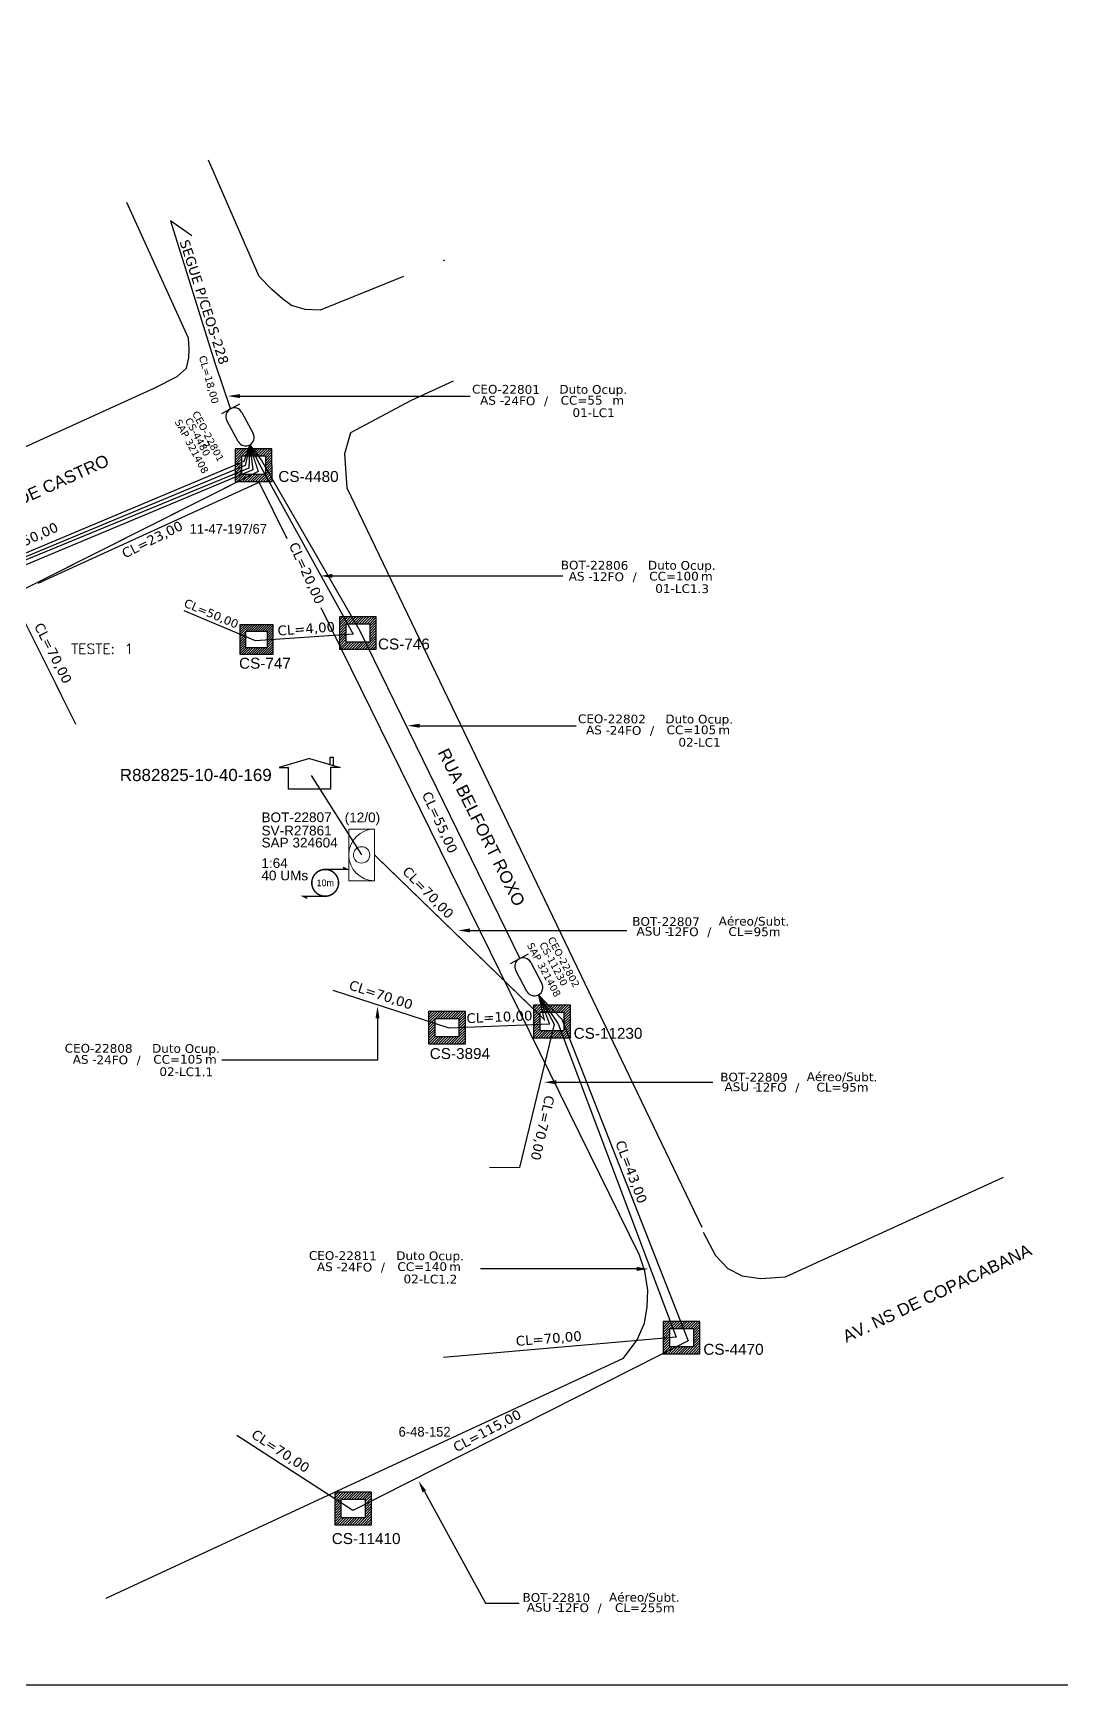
# Model space of a CAD drawing. Header units: metres. Extents: x -1286 to -445, y -500 to 94.
# Drawn here: x -805.2 to -620.5, y -499.8 to -202.8 of the extents above; entities that cross this region are included whole.
import ezdxf
from ezdxf import colors
from ezdxf.entities.mleader import LeaderData, LeaderLine
from ezdxf.enums import TextEntityAlignment as Align
from ezdxf.math import Vec2, Vec3

# ---------------------------------------------------------------- set-up
doc = ezdxf.new("R2010")
doc.units = ezdxf.units.M
for name, color, linetype in [('10.1-Caixas Subterrâneas', 5, 'Continuous'), ('20.4-CEOS', 1, 'Continuous'), ('20.5-CEO', 1, 'Continuous'), ('CAP_A_INSTALAR', 1, 'Continuous'), ('CELULAS_GPON', 7, 'Continuous'), ('Folga', 1, 'Continuous'), ('INDICAÇÃO', 7, 'Continuous'), ('label_cabos', 7, 'Continuous'), ('Legenda', 1, 'Continuous'), ('LOGRADOURO', 5, 'Continuous'), ('MUB', 252, 'Continuous'), ('surveys', 7, 'Continuous'), ('surveys legendas', 7, 'Continuous')]:
    doc.layers.add(name, color=color, linetype=linetype)
doc.layers.add("20.0-LEGENDA DOS CDO'S", color=1, linetype='Continuous', lineweight=0)
doc.layers.add('20.1-CDO_INTERIOR', color=1, linetype='Continuous', lineweight=0)
doc.layers.add('DROP DE CLIENTE', color=140, linetype='Continuous', plot=False)
doc.layers.add('EXTRA', color=50, linetype='Continuous', plot=False)
doc.styles.add('ARIAL', font='arial.ttf')
doc.styles.add('ROMANS', font='romans.shx')
doc.styles.add('siredit', font='verdana.ttf')
doc.linetypes.add('FENCELINE1', pattern='A,0.25,-0.1,[133,ltypeshp.shx,S=0.1,R=0,X=-0.1,Y=0],-0.1,1', length=1.45)

# ---------------------------------------------------------------- blocks, each defined once
blk = doc.blocks.new('*X70')
at = {"color": 0, "linetype": 'Continuous'}
for p, q in [((-1.25, 0.34099), (-0.49099, 1.1)), ((-1.25, 0.517767), (-0.667767, 1.1)), ((-1.25, 0.694544), (-0.844544, 1.1)), ((-1.25, 0.87132), (-1.02132, 1.1)), ((-1.25, 1.048097), (-1.198097, 1.1)), ((-1.25, 0.164214), (-0.8035, 0.610714)), ((-1.25, -0.012563), (-0.8035, 0.433937)), ((-1.25, -0.18934), (-0.8035, 0.25716)), ((-1.25, -0.366117), (-0.8035, 0.080383)), ((-0.789214, 0.625), (-0.314214, 1.1)), ((-0.612437, 0.625), (-0.137437, 1.1)), ((-0.43566, 0.625), (0.03934, 1.1)), ((-0.258883, 0.625), (0.216117, 1.1)), ((-0.082107, 0.625), (0.392893, 1.1)), ((0.09467, 0.625), (0.56967, 1.1)), ((0.271447, 0.625), (0.746447, 1.1)), ((0.448223, 0.625), (0.923223, 1.1)), ((0.625, 0.625), (1.1, 1.1)), ((0.801777, 0.625), (1.25, 1.073223)), ((0.8035, 0.449947), (1.25, 0.896447)), ((0.8035, 0.27317), (1.25, 0.71967)), ((0.8035, 0.096393), (1.25, 0.542893)), ((0.8035, -0.080383), (1.25, 0.366117)), ((0.8035, -0.25716), (1.25, 0.18934)), ((0.8035, -0.433937), (1.25, 0.012563)), ((-1.25, -0.542893), (-0.8035, -0.096393)), ((-1.25, -0.71967), (-0.8035, -0.27317)), ((-1.25, -0.896447), (-0.8035, -0.449947)), ((-1.25, -1.073223), (-0.801777, -0.625)), ((-1.1, -1.1), (-0.625, -0.625)), ((-0.923223, -1.1), (-0.448223, -0.625)), ((-0.746447, -1.1), (-0.271447, -0.625)), ((-0.56967, -1.1), (-0.09467, -0.625)), ((-0.392893, -1.1), (0.082107, -0.625)), ((-0.216117, -1.1), (0.258883, -0.625)), ((-0.03934, -1.1), (0.43566, -0.625)), ((0.137437, -1.1), (0.612437, -0.625)), ((0.314214, -1.1), (0.789214, -0.625)), ((0.49099, -1.1), (1.25, -0.34099)), ((0.667767, -1.1), (1.25, -0.517767)), ((0.8035, -0.610714), (1.25, -0.164214)), ((0.844544, -1.1), (1.25, -0.694544)), ((1.02132, -1.1), (1.25, -0.87132)), ((1.198097, -1.1), (1.25, -1.048097))]:
    blk.add_line(p, q, dxfattribs=at)
blk = doc.blocks.new('MANHOLE_MQ')
at = {"color": 0, "linetype": 'Continuous'}
for p, q in [((0.00000623, 0.00000569), (-0.00000627, 0.00000569)), ((-0.00000627, 0.00000569), (-0.00000627, -0.00000531)), ((0.00000623, -0.00000531), (0.00000623, 0.00000569)), ((-0.00000404, 0.00000331), (0.00000399, 0.00000331)), ((-0.00000404, -0.00000294), (-0.00000404, 0.00000331)), ((0.00000399, 0.00000331), (0.00000399, -0.00000294)), ((-0.00000627, -0.00000531), (0.00000623, -0.00000531)), ((0.00000399, -0.00000294), (-0.00000404, -0.00000294)), ((0.00000399, -0.00000294), (0.00000399, -0.00000294))]:
    blk.add_line(p, q, dxfattribs=at)
at = {"color": 0, "linetype": 'Continuous', "xscale": 5e-06, "yscale": 5e-06, "zscale": 1e-05}
blk.add_blockref('*X70', (-0.00000002, 0.00000019), dxfattribs=at)
blk = doc.blocks.new('Teste  FTTH')
at = {"color": 0, "lineweight": 0, "style": 'ROMANS'}
for tag, p in [('TESTE', (-2.302, -0.29)), ('QTDE', (0.212, -0.29))]:
    blk.add_attdef(tag, p, '', height=0.48, dxfattribs=at)
for tag, p, flags in [('FID', (-2.227, -1.253), 1), ('FATOR', (-2.227, -2.028), 3), ('ID_ATIVIDADE', (-2.227, -2.716), 3)]:
    blk.add_attdef(tag, p, '', height=0.48, dxfattribs=dict(at, flags=flags))
blk = doc.blocks.new('Inst CB DT OCUP CFOA-SM-AS-80-TS-24')
at = {"layer": 'label_cabos', "color": 0, "style": 'siredit'}
for tag, flags, p in [('ID_ATIVIDADE', 3, (1.31, 2.67)), ('FATOR', 1, (11.56, 2.55))]:
    blk.add_attdef(tag, text='', height=1, rotation=359.69, dxfattribs=dict(at, flags=flags)).set_placement(p, align=Align.MIDDLE_CENTER)
for tag, p in [('TIPO_CABO', (1.76, 0)), ('DESTINO_CABO', (3.13, 1.26)), ('CABO', (4.69, -0.05)), ('/', (7.71, -0.05)), ('LANCE', (10.91, 0)), ('TIPO_CABO', (13.11, 1.24)), ('UND', (15.96, 0)), ('FID', (13.15, -1.41))]:
    blk.add_attdef(tag, text='', height=1, rotation=359.69, dxfattribs=at).set_placement(p, align=Align.MIDDLE_CENTER)
blk.add_attdef('QTDE', (12.43, -0.47), '', height=1, rotation=359.69, dxfattribs=at)
blk = doc.blocks.new('LEGENDA DOS CABOS')
at = {"layer": 'EXTRA', "color": 0, "style": 'siredit'}
for tag, p in [('ID', (4.6, 0.97)), ('XX', (9.03, 0.97))]:
    blk.add_attdef(tag, text='', height=0.48, rotation=359.69, dxfattribs=at).set_placement(p, align=Align.MIDDLE_CENTER)
at = {"layer": 'Legenda', "color": 0, "style": 'siredit'}
for tag, p in [('TIPO_CABO', (1.31, 0)), ('CABO', (4.69, -0.05)), ('/', (6.81, -0.05)), ('METROS', (10.03, -0.05))]:
    blk.add_attdef(tag, text='', height=0.8, rotation=359.69, dxfattribs=at).set_placement(p, align=Align.MIDDLE_CENTER)
blk = doc.blocks.new('A$C07E14978')
at = {"layer": 'Folga', "color": 0, "const_width": 0.146}
blk.add_lwpolyline([(2.23, 2.92, 1.000012), (2.23, 0.28, 0.999978)], format="xyb", close=True, dxfattribs=at)
at = {"layer": 'Folga', "color": 0, "const_width": 0.137}
for points in [[(2.23, 2.92), (4.42, 2.92), (3.98, 3.13)], [(2.23, 0.28), (0.03, 0.28), (0.47, 0.06)]]:
    blk.add_lwpolyline(points, dxfattribs=at)
at = {"layer": 'Folga', "color": 0}
blk.add_text('10m', height=0.659, dxfattribs=at).set_placement((1.38, 1.27))

msp = doc.modelspace()

# ---------------------------------------------------------------- linework, layer by layer
msp.add_lwpolyline([(-1286.07, -499.81), (-445.07, -499.81), (-445.07, 94.19), (-1286.07, 94.19)], close=True)
at = {"layer": '20.1-CDO_INTERIOR', "color": 1, "lineweight": 18, "elevation": -0.12}
msp.add_lwpolyline([(-748.49, -355.21), (-748.49, -345.93), (-743.85, -345.93), (-743.85, -355.21)], close=True, dxfattribs=at)
at = {"layer": '20.1-CDO_INTERIOR', "color": 1, "lineweight": 18}
msp.add_circle((-746.17, -350.57, -0.12), 1.48, dxfattribs=at)
msp.add_arc((-743.85, -350.57, -0.12), 4.64, 90.0276, 270.0276, dxfattribs=at)
at = {"layer": '20.5-CEO', "color": 7}
for p, q in [((-768.35, -276.24, -0.12), (-770.37, -272.46, -0.12)), ((-767.68, -271.02, -0.12), (-765.66, -274.8, -0.12))]:
    msp.add_line(p, q, dxfattribs=at)
at = {"layer": '20.5-CEO', "color": 5}
for p, q in [((-715.78, -369.89, -0.12), (-713.76, -373.67, -0.12)), ((-716.45, -375.11, -0.12), (-718.47, -371.33, -0.12))]:
    msp.add_line(p, q, dxfattribs=at)
at = {"layer": '20.5-CEO', "color": 7, "elevation": -0.12}
msp.add_lwpolyline([(-768.12, -269.53), (-771.37, -271.26)], dxfattribs=at)
at = {"layer": '20.5-CEO', "color": 5, "elevation": -0.12}
msp.add_lwpolyline([(-716.22, -368.39), (-719.47, -370.13)], dxfattribs=at)
at = {"layer": '20.5-CEO', "color": 7}
for centre, start, end in [((-769.03, -271.74, -0.12), 28.1503, 208.1503), ((-767, -275.52, -0.12), 208.1503, 28.1503)]:
    msp.add_arc(centre, 1.53, start, end, dxfattribs=at)
at = {"layer": '20.5-CEO', "color": 5}
for centre, start, end in [((-717.13, -370.61, -0.12), 28.1503, 208.1503), ((-715.1, -374.39, -0.12), 208.1503, 28.1503)]:
    msp.add_arc(centre, 1.53, start, end, dxfattribs=at)
at = {"layer": 'CAP_A_INSTALAR', "color": 7, "linetype": 'FENCELINE1', "ltscale": 2, "elevation": 0.1}
for points in [[(-776.67, -239.26), (-780.49, -236.58), (-772.52, -262.08), (-769.73, -270.43)], [(-766.28, -276.87), (-767.36, -279.82), (-812.02, -298.6), (-853.02, -315.51), (-867.92, -285.18)], [(-766.26, -276.86), (-767.11, -280.54), (-811.51, -299.03), (-852.31, -316.65), (-867.56, -347.51)], [(-766.28, -276.87), (-766.44, -281.01), (-811.49, -299.53), (-851.76, -317.15), (-840.83, -342.28)], [(-766.28, -276.87), (-765.7, -281.35), (-813.59, -301.34), (-850.15, -317.71)], [(-766.26, -276.86), (-764.56, -280.24), (-747.71, -310.88), (-765.22, -312.07), (-778.05, -306.66)], [(-766.26, -276.86), (-764.13, -279.68), (-746.46, -310.27), (-717.75, -369.21)], [(-714.38, -375.74), (-710.21, -380.09), (-687.46, -437.95), (-747.75, -468.43), (-768.62, -454.93)], [(-714.38, -375.74), (-712.39, -380.98), (-730.43, -381.72), (-751.28, -374.93)], [(-714.38, -375.74), (-710.85, -380.92), (-689.61, -437.28), (-731.46, -440.94)], [(-714.38, -375.74), (-711.54, -381), (-717.79, -406.78)]]:
    msp.add_lwpolyline(points, dxfattribs=at)
at = {"layer": 'CAP_A_INSTALAR', "color": 8, "linetype": 'FENCELINE1', "ltscale": 2, "const_width": 0.218, "elevation": 0.1}
for points in [[(-766.28, -276.87), (-764.74, -281.61), (-809.06, -303.92), (-797.52, -327.1)], [(-717.79, -406.78), (-723.24, -406.78)]]:
    msp.add_lwpolyline(points, dxfattribs=at)
at = {"layer": 'CAP_A_INSTALAR', "linetype": 'FENCELINE1', "ltscale": 2, "const_width": 0.218, "elevation": 0.1}
msp.add_lwpolyline([(-714.38, -375.74), (-713.34, -380.16), (-743.85, -350.57)], dxfattribs=at)
at = {"layer": 'DROP DE CLIENTE', "elevation": -0.12}
msp.add_lwpolyline([(-755.21, -336.32), (-746.17, -350.57)], dxfattribs=at)
at = {"layer": 'MUB', "elevation": -0.12}
for points in [[(-738.61, -246.6), (-753.59, -252.63), (-756.33, -252.5), (-758.79, -251.81), (-760.41, -250.58), (-762.31, -248.89), (-764.6, -246.58), (-773.71, -225.64)], [(-920.08, -328.79), (-783.45, -266.65), (-779.3, -264.53), (-777.66, -263.04), (-777.21, -261.2), (-777.14, -259.6), (-777.25, -257.66), (-788.34, -233.29)], [(-731.26, -243.65), (-731.51, -243.75)], [(-729.7, -265.4), (-737.26, -268.87), (-748.16, -274.68), (-749.22, -278.48), (-748.83, -284.57), (-685.04, -417.48)], [(-804.29, -301.74), (-764.56, -283.53)], [(-759.54, -293.75), (-764.56, -283.53)], [(-792.06, -484.23), (-699.08, -441.04), (-696.66, -437.76), (-695.34, -434.76), (-694.87, -431.84), (-694.7, -428.84), (-695.28, -425.43), (-696.25, -422.56), (-753.46, -306.12)], [(-684.76, -418.37), (-682.54, -422.62), (-680.34, -424.94), (-677.77, -426.27), (-674.48, -426.71), (-669.97, -426.42), (-630.82, -408.49)]]:
    msp.add_lwpolyline(points, dxfattribs=at)
at = {"layer": 'surveys'}
for p, q in [((-755.52, -333.23, -0.12), (-761.01, -334.83, -0.12)), ((-761.01, -334.83, -0.12), (-759.29, -334.83, -0.12)), ((-759.28, -338.76, -0.12), (-759.28, -334.84, -0.12)), ((-755.52, -333.23, -0.12), (-750.03, -334.83, -0.12)), ((-751.84, -332.99, -0.12), (-751.26, -332.99, -0.12)), ((-751.84, -334.28, -0.12), (-751.84, -332.99, -0.12)), ((-750.03, -334.83, -0.12), (-751.76, -334.83, -0.12)), ((-751.76, -334.83, -0.12), (-751.76, -338.76, -0.12)), ((-751.26, -332.99, -0.12), (-751.26, -334.44, -0.12)), ((-751.76, -338.76, -0.12), (-759.28, -338.76, -0.12))]:
    msp.add_line(p, q, dxfattribs=at)

# ---------------------------------------------------------------- block references
at = {"lineweight": 0, "xscale": 3.821982437188157, "yscale": 3.821982437188157, "zscale": 3.821982437188157, "rotation": 0.00407856210539816}
msp.add_blockref('Teste  FTTH', (-789.56, -313.33, -0.12), dxfattribs=at).add_auto_attribs({'TESTE': 'TESTE:', 'QTDE': '1'})
at = {"layer": '10.1-Caixas Subterrâneas', "color": 30, "rotation": 180.0191175169924}
for p, xscale, yscale, zscale in [((-765.6, -280.39, -0.12), 530865.5512663403, 530865.5512663403, 530865.5512663403), ((-746.85, -310.56, -0.12), 530865.5512663403, 530865.5512663403, 530865.5512663403), ((-765.05, -311.75, -0.12), 477778.9961397064, 477778.9961397064, 477778.9961397064), ((-730.83, -381.52, -0.12), 530865.5512663403, 530865.5512663403, 530865.5512663403), ((-711.96, -380.42, -0.12), 530865.5512663403, 530865.5512663403, 530865.5512663403), ((-688.68, -437.25, -0.12), 530865.5512663403, 530865.5512663403, 530865.5512663403), ((-747.7, -467.98, -0.12), 530865.5512663403, 530865.5512663403, 530865.5512663403)]:
    msp.add_blockref('MANHOLE_MQ', p, dxfattribs=dict(at, xscale=xscale, yscale=yscale, zscale=zscale))
at = {"layer": 'Folga', "xscale": 1.823335427934488, "yscale": 1.823335427934488, "zscale": 1.823335427934488}
msp.add_blockref('A$C07E14978', (-756.78, -358.51, -0.12), dxfattribs=at)
at = {"layer": 'label_cabos', "color": 0, "lineweight": 0}
ref = msp.add_blockref('Inst CB DT OCUP CFOA-SM-AS-80-TS-24', (-725.14, -268.84, -0.12), dxfattribs=dict(at, xscale=1.572023624550408, yscale=1.572023624550408, zscale=1.572023624550408))
ref.add_attrib('DESTINO_CABO', 'CEO-22801', dxfattribs={"color": 0, "height": 1.572, "rotation": 359.69, "style": 'siredit'}).set_placement((-720.22, -266.86, -0.12), align=Align.MIDDLE_CENTER)
ref.add_attrib('CABO', '24FO', dxfattribs={"color": 0, "height": 1.572, "rotation": 359.69, "style": 'siredit'}).set_placement((-717.78, -268.92, -0.12), align=Align.MIDDLE_CENTER)
ref.add_attrib('TIPO_CABO', 'Duto Ocup.', dxfattribs={"color": 0, "height": 1.572, "rotation": 359.69, "style": 'siredit'}).set_placement((-704.54, -266.88, -0.12), align=Align.MIDDLE_CENTER)
ref.add_attrib('/', '/', dxfattribs={"color": 0, "height": 1.57, "rotation": 359.69, "style": 'siredit'}).set_placement((-713.02, -268.92, -0.12), align=Align.MIDDLE_CENTER)
ref.add_attrib('TIPO_CABO', 'AS - ', dxfattribs={"color": 0, "height": 1.572, "rotation": 359.69, "style": 'siredit'}).set_placement((-722.37, -268.85, -0.12), align=Align.MIDDLE_CENTER)
ref.add_attrib('FID', '01-LC1', dxfattribs={"color": 0, "height": 1.572, "rotation": 359.69, "style": 'siredit'}).set_placement((-704.47, -271.06, -0.12), align=Align.MIDDLE_CENTER)
ref.add_attrib('LANCE', 'CC=', dxfattribs={"color": 0, "height": 1.572, "rotation": 359.69, "style": 'siredit'}).set_placement((-707.99, -268.84, -0.12), align=Align.MIDDLE_CENTER)
ref.add_attrib('QTDE', '55', (-705.6, -269.59, -0.12), dxfattribs={"color": 0, "height": 1.572, "rotation": 359.69, "style": 'siredit'})
ref.add_attrib('UND', 'm', dxfattribs={"color": 0, "height": 1.57, "rotation": 359.69, "style": 'siredit'}).set_placement((-700.05, -268.84, -0.12), align=Align.MIDDLE_CENTER)
ref = msp.add_blockref('Inst CB DT OCUP CFOA-SM-AS-80-TS-24', (-709.22, -300.47, -0.12), dxfattribs=dict(at, xscale=1.572023624550408, yscale=1.572023624550408, zscale=1.572023624550408))
ref.add_attrib('DESTINO_CABO', 'BOT-22806', dxfattribs={"color": 0, "height": 1.572, "rotation": 359.69, "style": 'siredit'}).set_placement((-704.3, -298.49, -0.12), align=Align.MIDDLE_CENTER)
ref.add_attrib('CABO', '12FO', dxfattribs={"color": 0, "height": 1.572, "rotation": 359.69, "style": 'siredit'}).set_placement((-701.86, -300.55, -0.12), align=Align.MIDDLE_CENTER)
ref.add_attrib('TIPO_CABO', 'Duto Ocup.', dxfattribs={"color": 0, "height": 1.572, "rotation": 359.69, "style": 'siredit'}).set_placement((-688.62, -298.51, -0.12), align=Align.MIDDLE_CENTER)
ref.add_attrib('/', '/', dxfattribs={"color": 0, "height": 1.57, "rotation": 359.69, "style": 'siredit'}).set_placement((-697.1, -300.55, -0.12), align=Align.MIDDLE_CENTER)
ref.add_attrib('TIPO_CABO', 'AS - ', dxfattribs={"color": 0, "height": 1.572, "rotation": 359.69, "style": 'siredit'}).set_placement((-706.45, -300.48, -0.12), align=Align.MIDDLE_CENTER)
ref.add_attrib('FID', '01-LC1.3', dxfattribs={"color": 0, "height": 1.572, "rotation": 359.69, "style": 'siredit'}).set_placement((-688.56, -302.69, -0.12), align=Align.MIDDLE_CENTER)
ref.add_attrib('LANCE', 'CC=', dxfattribs={"color": 0, "height": 1.572, "rotation": 359.69, "style": 'siredit'}).set_placement((-692.07, -300.47, -0.12), align=Align.MIDDLE_CENTER)
ref.add_attrib('QTDE', '100', (-689.69, -301.22, -0.12), dxfattribs={"color": 0, "height": 1.572, "rotation": 359.69, "style": 'siredit'})
ref.add_attrib('UND', 'm', dxfattribs={"color": 0, "height": 1.57, "rotation": 359.69, "style": 'siredit'}).set_placement((-684.13, -300.47, -0.12), align=Align.MIDDLE_CENTER)
ref = msp.add_blockref('Inst CB DT OCUP CFOA-SM-AS-80-TS-24', (-706.1, -328.1, -0.12), dxfattribs=dict(at, xscale=1.572023624550408, yscale=1.572023624550408, zscale=1.572023624550408))
ref.add_attrib('DESTINO_CABO', 'CEO-22802', dxfattribs={"color": 0, "height": 1.572, "rotation": 359.69, "style": 'siredit'}).set_placement((-701.18, -326.12, -0.12), align=Align.MIDDLE_CENTER)
ref.add_attrib('CABO', '24FO', dxfattribs={"color": 0, "height": 1.572, "rotation": 359.69, "style": 'siredit'}).set_placement((-698.73, -328.19, -0.12), align=Align.MIDDLE_CENTER)
ref.add_attrib('TIPO_CABO', 'Duto Ocup.', dxfattribs={"color": 0, "height": 1.572, "rotation": 359.69, "style": 'siredit'}).set_placement((-685.49, -326.15, -0.12), align=Align.MIDDLE_CENTER)
ref.add_attrib('/', '/', dxfattribs={"color": 0, "height": 1.57, "rotation": 359.69, "style": 'siredit'}).set_placement((-693.97, -328.19, -0.12), align=Align.MIDDLE_CENTER)
ref.add_attrib('TIPO_CABO', 'AS - ', dxfattribs={"color": 0, "height": 1.572, "rotation": 359.69, "style": 'siredit'}).set_placement((-703.33, -328.11, -0.12), align=Align.MIDDLE_CENTER)
ref.add_attrib('FID', '02-LC1', dxfattribs={"color": 0, "height": 1.572, "rotation": 359.69, "style": 'siredit'}).set_placement((-685.43, -330.33, -0.12), align=Align.MIDDLE_CENTER)
ref.add_attrib('LANCE', 'CC=', dxfattribs={"color": 0, "height": 1.572, "rotation": 359.69, "style": 'siredit'}).set_placement((-688.95, -328.1, -0.12), align=Align.MIDDLE_CENTER)
ref.add_attrib('QTDE', '105', (-686.56, -328.85, -0.12), dxfattribs={"color": 0, "height": 1.572, "rotation": 359.69, "style": 'siredit'})
ref.add_attrib('UND', 'm', dxfattribs={"color": 0, "height": 1.57, "rotation": 359.69, "style": 'siredit'}).set_placement((-681, -328.1, -0.12), align=Align.MIDDLE_CENTER)
ref = msp.add_blockref('LEGENDA DOS CABOS', (-698.13, -365.12, -0.12), dxfattribs=dict(at, xscale=1.572023624550408, yscale=1.572023624550408, zscale=1.572023624550408))
ref.add_attrib('ID', 'BOT-22807', dxfattribs={"color": 0, "height": 1.572, "rotation": 359.69, "style": 'siredit'}).set_placement((-691.46, -362.56, -0.12), align=Align.MIDDLE_CENTER)
ref.add_attrib('CABO', '12FO', dxfattribs={"color": 0, "height": 1.572, "rotation": 359.69, "style": 'siredit'}).set_placement((-688.44, -364.38, -0.12), align=Align.MIDDLE_CENTER)
ref.add_attrib('METROS', 'CL=95m', dxfattribs={"color": 0, "height": 1.572, "rotation": 359.69, "style": 'siredit'}).set_placement((-675.56, -364.38, -0.12), align=Align.MIDDLE_CENTER)
ref.add_attrib('XX', 'Aéreo/Subt.', dxfattribs={"color": 0, "height": 1.572, "rotation": 359.69, "style": 'siredit'}).set_placement((-675.64, -362.49, -0.12), align=Align.MIDDLE_CENTER)
ref.add_attrib('/', '/', dxfattribs={"color": 0, "height": 1.57, "rotation": 359.69, "style": 'siredit'}).set_placement((-683.68, -364.38, -0.12), align=Align.MIDDLE_CENTER)
ref.add_attrib('TIPO_CABO', 'ASU -', dxfattribs={"color": 0, "height": 1.572, "rotation": 359.69, "style": 'siredit'}).set_placement((-693.82, -364.3, -0.12), align=Align.MIDDLE_CENTER)
ref = msp.add_blockref('Inst CB DT OCUP CFOA-SM-AS-80-TS-24', (-798.35, -387.33, -0.12), dxfattribs=dict(at, xscale=1.572023624550408, yscale=1.572023624550408, zscale=1.572023624550408))
ref.add_attrib('DESTINO_CABO', 'CEO-22808', dxfattribs={"color": 0, "height": 1.572, "rotation": 359.69, "style": 'siredit'}).set_placement((-793.43, -385.35, -0.12), align=Align.MIDDLE_CENTER)
ref.add_attrib('CABO', '24FO', dxfattribs={"color": 0, "height": 1.572, "rotation": 359.69, "style": 'siredit'}).set_placement((-790.98, -387.42, -0.12), align=Align.MIDDLE_CENTER)
ref.add_attrib('TIPO_CABO', 'Duto Ocup.', dxfattribs={"color": 0, "height": 1.572, "rotation": 359.69, "style": 'siredit'}).set_placement((-777.74, -385.38, -0.12), align=Align.MIDDLE_CENTER)
ref.add_attrib('/', '/', dxfattribs={"color": 0, "height": 1.57, "rotation": 359.69, "style": 'siredit'}).set_placement((-786.22, -387.42, -0.12), align=Align.MIDDLE_CENTER)
ref.add_attrib('TIPO_CABO', 'AS - ', dxfattribs={"color": 0, "height": 1.572, "rotation": 359.69, "style": 'siredit'}).set_placement((-795.58, -387.34, -0.12), align=Align.MIDDLE_CENTER)
ref.add_attrib('FID', '02-LC1.1', dxfattribs={"color": 0, "height": 1.572, "rotation": 359.69, "style": 'siredit'}).set_placement((-777.68, -389.56, -0.12), align=Align.MIDDLE_CENTER)
ref.add_attrib('LANCE', 'CC=', dxfattribs={"color": 0, "height": 1.572, "rotation": 359.69, "style": 'siredit'}).set_placement((-781.2, -387.33, -0.12), align=Align.MIDDLE_CENTER)
ref.add_attrib('QTDE', '105', (-778.81, -388.08, -0.12), dxfattribs={"color": 0, "height": 1.572, "rotation": 359.69, "style": 'siredit'})
ref.add_attrib('UND', 'm', dxfattribs={"color": 0, "height": 1.57, "rotation": 359.69, "style": 'siredit'}).set_placement((-773.26, -387.33, -0.12), align=Align.MIDDLE_CENTER)
ref = msp.add_blockref('LEGENDA DOS CABOS', (-682.31, -393.09, -0.12), dxfattribs=dict(at, xscale=1.572023624550408, yscale=1.572023624550408, zscale=1.572023624550408))
ref.add_attrib('ID', 'BOT-22809', dxfattribs={"color": 0, "height": 1.572, "rotation": 359.69, "style": 'siredit'}).set_placement((-675.65, -390.53, -0.12), align=Align.MIDDLE_CENTER)
ref.add_attrib('CABO', '12FO', dxfattribs={"color": 0, "height": 1.572, "rotation": 359.69, "style": 'siredit'}).set_placement((-672.62, -392.34, -0.12), align=Align.MIDDLE_CENTER)
ref.add_attrib('METROS', 'CL=95m', dxfattribs={"color": 0, "height": 1.572, "rotation": 359.69, "style": 'siredit'}).set_placement((-659.74, -392.34, -0.12), align=Align.MIDDLE_CENTER)
ref.add_attrib('XX', 'Aéreo/Subt.', dxfattribs={"color": 0, "height": 1.572, "rotation": 359.69, "style": 'siredit'}).set_placement((-659.82, -390.46, -0.12), align=Align.MIDDLE_CENTER)
ref.add_attrib('/', '/', dxfattribs={"color": 0, "height": 1.57, "rotation": 359.69, "style": 'siredit'}).set_placement((-667.86, -392.34, -0.12), align=Align.MIDDLE_CENTER)
ref.add_attrib('TIPO_CABO', 'ASU -', dxfattribs={"color": 0, "height": 1.572, "rotation": 359.69, "style": 'siredit'}).set_placement((-678.01, -392.27, -0.12), align=Align.MIDDLE_CENTER)
ref = msp.add_blockref('Inst CB DT OCUP CFOA-SM-AS-80-TS-24', (-754.47, -424.6, -0.12), dxfattribs=dict(at, xscale=1.572023624550408, yscale=1.572023624550408, zscale=1.572023624550408))
ref.add_attrib('DESTINO_CABO', 'CEO-22811', dxfattribs={"color": 0, "height": 1.572, "rotation": 359.69, "style": 'siredit'}).set_placement((-749.54, -422.62, -0.12), align=Align.MIDDLE_CENTER)
ref.add_attrib('CABO', '24FO', dxfattribs={"color": 0, "height": 1.572, "rotation": 359.69, "style": 'siredit'}).set_placement((-747.1, -424.68, -0.12), align=Align.MIDDLE_CENTER)
ref.add_attrib('TIPO_CABO', 'Duto Ocup.', dxfattribs={"color": 0, "height": 1.572, "rotation": 359.69, "style": 'siredit'}).set_placement((-733.86, -422.65, -0.12), align=Align.MIDDLE_CENTER)
ref.add_attrib('/', '/', dxfattribs={"color": 0, "height": 1.57, "rotation": 359.69, "style": 'siredit'}).set_placement((-742.34, -424.68, -0.12), align=Align.MIDDLE_CENTER)
ref.add_attrib('TIPO_CABO', 'AS - ', dxfattribs={"color": 0, "height": 1.572, "rotation": 359.69, "style": 'siredit'}).set_placement((-751.7, -424.61, -0.12), align=Align.MIDDLE_CENTER)
ref.add_attrib('FID', '02-LC1.2', dxfattribs={"color": 0, "height": 1.572, "rotation": 359.69, "style": 'siredit'}).set_placement((-733.8, -426.83, -0.12), align=Align.MIDDLE_CENTER)
ref.add_attrib('LANCE', 'CC=', dxfattribs={"color": 0, "height": 1.572, "rotation": 359.69, "style": 'siredit'}).set_placement((-737.32, -424.6, -0.12), align=Align.MIDDLE_CENTER)
ref.add_attrib('QTDE', '140', (-734.93, -425.35, -0.12), dxfattribs={"color": 0, "height": 1.572, "rotation": 359.69, "style": 'siredit'})
ref.add_attrib('UND', 'm', dxfattribs={"color": 0, "height": 1.57, "rotation": 359.69, "style": 'siredit'}).set_placement((-729.37, -424.6, -0.12), align=Align.MIDDLE_CENTER)
ref = msp.add_blockref('LEGENDA DOS CABOS', (-717.84, -486.67, -0.12), dxfattribs=dict(at, xscale=1.572023624550408, yscale=1.572023624550408, zscale=1.572023624550408))
ref.add_attrib('ID', 'BOT-22810', dxfattribs={"color": 0, "height": 1.572, "rotation": 359.69, "style": 'siredit'}).set_placement((-711.18, -484.1, -0.12), align=Align.MIDDLE_CENTER)
ref.add_attrib('CABO', '12FO', dxfattribs={"color": 0, "height": 1.572, "rotation": 359.69, "style": 'siredit'}).set_placement((-708.15, -485.92, -0.12), align=Align.MIDDLE_CENTER)
ref.add_attrib('METROS', 'CL=255m', dxfattribs={"color": 0, "height": 1.572, "rotation": 359.69, "style": 'siredit'}).set_placement((-695.27, -485.92, -0.12), align=Align.MIDDLE_CENTER)
ref.add_attrib('XX', 'Aéreo/Subt.', dxfattribs={"color": 0, "height": 1.572, "rotation": 359.69, "style": 'siredit'}).set_placement((-695.35, -484.04, -0.12), align=Align.MIDDLE_CENTER)
ref.add_attrib('/', '/', dxfattribs={"color": 0, "height": 1.57, "rotation": 359.69, "style": 'siredit'}).set_placement((-703.39, -485.92, -0.12), align=Align.MIDDLE_CENTER)
ref.add_attrib('TIPO_CABO', 'ASU -', dxfattribs={"color": 0, "height": 1.572, "rotation": 359.69, "style": 'siredit'}).set_placement((-713.54, -485.85, -0.12), align=Align.MIDDLE_CENTER)

# ---------------------------------------------------------------- texts
at = {"layer": '10.1-Caixas Subterrâneas', "color": 30, "style": 'ARIAL'}
for s, p in [('CS-4480', (-761.13, -283.51, -0.12)), ('CS-746', (-743.22, -313.64, -0.12)), ('CS-747', (-768.19, -317.09, -0.12)), ('CS-11230', (-708.06, -383.63, -0.12)), ('CS-3894', (-733.92, -387.27, -0.12)), ('CS-4470', (-684.75, -440.44, -0.12)), ('CS-11410', (-751.53, -474.47, -0.12))]:
    msp.add_text(s, height=1.965, dxfattribs=at).set_placement(p)
at = {"layer": "20.0-LEGENDA DOS CDO'S", "color": 1, "style": 'ARIAL'}
for s, rotation, p in [('BOT-22807', 0.118, (-764.16, -344.69, -0.12)), ('SV-R27861', 359.9724, (-764.16, -347.07, -0.12)), ('SAP 324604', 359.9724, (-764.16, -349.23, -0.12)), ('40 UMs', 359.9724, (-764.18, -355.14, -0.12)), ('1:64', 359.9724, (-764.18, -352.92, -0.12))]:
    msp.add_text(s, height=1.747, rotation=rotation, dxfattribs=at).set_placement(p)
msp.add_text('(12/0)', height=1.747, rotation=359.9724, dxfattribs=at).set_placement((-746.02, -344.7, -0.12), align=Align.CENTER)
at = {"layer": '20.4-CEOS', "color": 7, "style": 'siredit'}
msp.add_text('SEGUE P/CEOS-228', height=1.7636, rotation=288.0179, dxfattribs=at).set_placement((-774.44, -251.17, 0.1), align=Align.MIDDLE_CENTER)
for s, p in [('CEO-22801', (-773.17, -274.99, -0.12)), ('7', (-773.53, -276.57, -0.12)), ('CEO-22802', (-709.27, -369.52, -0.12))]:
    msp.add_text(s, height=1.29, rotation=298.1503, dxfattribs=at).set_placement(p, align=Align.TOP_CENTER)
at = {"layer": '20.5-CEO', "color": 7, "style": 'siredit'}
for s, p in [('SAP 321408', (-776.12, -276.82, -0.12)), ('CS-4480', (-775.04, -275.11, -0.12)), ('SAP 321408', (-712.81, -370.92, -0.12)), ('CS-11230', (-711.09, -369.87, -0.12))]:
    msp.add_text(s, height=1.295, rotation=298.1503, dxfattribs=at).set_placement(p, align=Align.TOP_CENTER)
at = {"layer": 'CELULAS_GPON', "style": 'siredit'}
for s, height, rotation, p in [('CL=18,00', 1.31, 285.5941, (-775.42, -261, -0.12)), ('CL=50,00', 1.747, 24.28, (-811.32, -297.16, -0.12)), ('CL=23,00', 1.747, 26.6606, (-788.71, -297.3, -0.12)), ('CL=20,00', 1.747, 294.5368, (-759.27, -294.86, -0.12)), ('CL=50,00', 1.528, 337.0875, (-778.26, -305.86, -0.12)), ('CL=4,00', 1.747, 4.1969, (-761.21, -311.14, -0.12)), ('CL=70,00', 1.747, 296.9286, (-805.07, -309.39, -0.12)), ('CL=55,00', 1.747, 294.6382, (-735.37, -339.68, -0.12)), ('CL=70,00', 1.747, 314.315, (-738.97, -353.69, -0.12)), ('CL=70,00', 1.747, 341.7175, (-748.59, -374.69, -0.12)), ('CL=10,00', 1.747, 2.5938, (-727.29, -380.83, -0.12)), ('CL=70,00', 1.747, 257.1655, (-713.17, -393.67, -0.12)), ('CL=43,00', 1.747, 290.6218, (-700.6, -402.3, -0.12)), ('CL=70,00', 1.747, 4.6182, (-718.38, -438.86, -0.12)), ('CL=115,00', 1.747, 27.9206, (-729.12, -458, -0.12)), ('CL=70,00', 1.747, 326.4945, (-766.15, -455.19, -0.12))]:
    msp.add_text(s, height=height, rotation=rotation, dxfattribs=at).set_placement(p)
at = {"layer": 'LOGRADOURO', "style": 'ARIAL'}
for s, rotation, p in [('RUA MIN. VIVEIROS DE CASTRO', 24.444, (-834.68, -300.15, -0.12)), ('RUA BELFORT ROXO', 296.4738, (-732.54, -332.12, -0.12)), ('AV. NS DE COPACABANA', 25.3875, (-659.05, -438.3, -0.12))]:
    msp.add_text(s, height=2.1834, rotation=rotation, dxfattribs=at).set_placement(p)
at = {"layer": 'surveys legendas'}
for s, height, p in [('11-47-197/67', 1.7467, (-777.07, -292.83, -0.12)), ('6-48-152', 1.747, (-739.52, -455.15, -0.12))]:
    msp.add_text(s, height=height, dxfattribs=at).set_placement(p)
at = {"layer": 'surveys legendas', "color": 0, "style": 'ARIAL'}
msp.add_text('R882825-10-40-169', height=2.1834, dxfattribs=at).set_placement((-789.62, -337.29, -0.12))

# ---------------------------------------------------------------- leaders
at = {"layer": 'INDICAÇÃO', "color": 0}
ml = msp.add_multileader_mtext('Standard', dxfattribs=at)
ml.set_content('')
ml.set_leader_properties()
ml.build(insert=Vec2(0, 0))
ml.multileader.update_dxf_attribs({"arrow_head_size": 2.18})
ctx = ml.context
ctx.base_point, ctx.char_height, ctx.arrow_head_size, ctx.landing_gap_size, ctx.plane_origin, ctx.plane_x_axis, ctx.plane_y_axis = Vec3(-717.9, -268.08, -0.12), 8.73, 2.18, 4.37, Vec3(-757.27, -268.08, -0.12), Vec3(-1, 0), Vec3(0, -1)
ctx.text_align_type = 2
notes = []
notes.append((ctx, [(0, (1, 1, 0), (-734.8, -268.08, -0.12), (1, 0), 8.17, [(0, [(-770.21, -268.08, -0.12)], 0, [])])]))
ctx.mtext.insert, ctx.mtext.text_direction, ctx.mtext.rotation, ctx.mtext.alignment, ctx.mtext.flow_direction = Vec3(-722.27, -272.44, -0.12), Vec3(-1, 0), 3.141593, 3, 5
ml = msp.add_multileader_mtext('Standard', dxfattribs=at)
ml.set_content('')
ml.set_leader_properties()
ml.build(insert=Vec2(0, 0))
ml.multileader.update_dxf_attribs({"arrow_head_size": 2.18})
ctx = ml.context
ctx.base_point, ctx.char_height, ctx.arrow_head_size, ctx.landing_gap_size, ctx.plane_origin, ctx.plane_x_axis, ctx.plane_y_axis = Vec3(-701.27, -300.41, -0.12), 8.73, 2.18, 4.37, Vec3(-740.64, -300.41, -0.12), Vec3(-1, 0), Vec3(0, -1)
ctx.text_align_type = 2
notes.append((ctx, [(0, (1, 1, 0), (-718.17, -300.41, -0.12), (1, 0), 8.17, [(0, [(-753.58, -300.41, -0.12)], 0, [])])]))
ctx.mtext.insert, ctx.mtext.text_direction, ctx.mtext.rotation, ctx.mtext.alignment, ctx.mtext.flow_direction = Vec3(-705.64, -304.77, -0.12), Vec3(-1, 0), 3.141593, 3, 5
ml = msp.add_multileader_mtext('Standard', dxfattribs=at)
ml.set_content('')
ml.set_leader_properties()
ml.build(insert=Vec2(0, 0))
ml.multileader.update_dxf_attribs({"arrow_head_size": 2.18})
ctx = ml.context
ctx.base_point, ctx.char_height, ctx.arrow_head_size, ctx.landing_gap_size, ctx.plane_origin, ctx.plane_x_axis, ctx.plane_y_axis = Vec3(-698.86, -327.34, -0.12), 8.73, 2.18, 4.37, Vec3(-738.23, -327.34, -0.12), Vec3(-1, 0), Vec3(0, -1)
ctx.text_align_type = 2
notes.append((ctx, [(0, (1, 1, 0), (-715.76, -327.34, -0.12), (1, 0), 8.17, [(0, [(-737.92, -327.34, -0.12)], 0, [])])]))
ctx.mtext.insert, ctx.mtext.text_direction, ctx.mtext.rotation, ctx.mtext.alignment, ctx.mtext.flow_direction = Vec3(-703.23, -331.71, -0.12), Vec3(-1, 0), 3.141593, 3, 5
ml = msp.add_multileader_mtext('Standard', dxfattribs=at)
ml.set_content('')
ml.set_leader_properties()
ml.build(insert=Vec2(0, 0))
ml.multileader.update_dxf_attribs({"arrow_head_size": 2.18})
ctx = ml.context
ctx.base_point, ctx.char_height, ctx.arrow_head_size, ctx.landing_gap_size, ctx.plane_origin, ctx.plane_x_axis, ctx.plane_y_axis = Vec3(-689.78, -364.15, -0.12), 8.73, 2.18, 4.37, Vec3(-729.15, -364.15, -0.12), Vec3(-1, 0), Vec3(0, -1)
ctx.text_align_type = 2
notes.append((ctx, [(0, (1, 1, 0), (-706.68, -364.15, -0.12), (1, 0), 8.17, [(0, [(-728.84, -364.15, -0.12)], 0, [])])]))
ctx.mtext.insert, ctx.mtext.text_direction, ctx.mtext.rotation, ctx.mtext.alignment, ctx.mtext.flow_direction = Vec3(-694.14, -368.52, -0.12), Vec3(-1, 0), 3.141593, 3, 5
ml = msp.add_multileader_mtext('Standard', dxfattribs=at)
ml.set_content('')
ml.set_leader_properties()
ml.build(insert=Vec2(0, 0))
ml.multileader.update_dxf_attribs({"arrow_head_size": 2.18})
ctx = ml.context
ctx.base_point, ctx.char_height, ctx.arrow_head_size, ctx.landing_gap_size, ctx.plane_origin = Vec3(-780, -387.49, -0.12), 8.73, 2.18, 4.37, Vec3(-743.31, -377.1, -0.12)
ctx.text_align_type = 2
notes.append((ctx, [(0, (1, 1, 0), (-743.31, -387.49, -0.12), (-1, 0), 27.96, [(0, [(-743.31, -377.77, -0.12)], 0, [])])]))
ctx.mtext.insert, ctx.mtext.alignment, ctx.mtext.flow_direction = Vec3(-775.63, -383.13, -0.12), 3, 5
ml = msp.add_multileader_mtext('Standard', dxfattribs=at)
ml.set_content('')
ml.set_leader_properties()
ml.build(insert=Vec2(0, 0))
ml.multileader.update_dxf_attribs({"arrow_head_size": 2.18})
ctx = ml.context
ctx.base_point, ctx.char_height, ctx.arrow_head_size, ctx.landing_gap_size, ctx.plane_origin, ctx.plane_x_axis, ctx.plane_y_axis = Vec3(-674.31, -391.45, -0.12), 8.73, 2.18, 4.37, Vec3(-713.68, -391.45, -0.12), Vec3(-1, 0), Vec3(0, -1)
ctx.text_align_type = 2
notes.append((ctx, [(0, (1, 1, 0), (-691.21, -391.45, -0.12), (1, 0), 8.17, [(0, [(-713.37, -391.44, -0.12)], 0, [])])]))
ctx.mtext.insert, ctx.mtext.text_direction, ctx.mtext.rotation, ctx.mtext.alignment, ctx.mtext.flow_direction = Vec3(-678.68, -395.81, -0.12), Vec3(-1, 0), 3.141593, 3, 5
ml = msp.add_multileader_mtext('Standard', dxfattribs=at)
ml.set_content('')
ml.set_leader_properties()
ml.build(insert=Vec2(0, 0))
ml.multileader.update_dxf_attribs({"arrow_head_size": 2.18})
ctx = ml.context
ctx.base_point, ctx.char_height, ctx.arrow_head_size, ctx.landing_gap_size, ctx.plane_origin = Vec3(-733.55, -425.01, -0.12), 8.73, 2.18, 4.37, Vec3(-684.88, -425.01, -0.12)
ctx.text_align_type = 2
notes.append((ctx, [(0, (1, 1, 0), (-707.35, -425.01, -0.12), (-1, 0), 17.47, [(0, [(-694.56, -425.01, -0.12)], 0, [])])]))
ctx.mtext.insert, ctx.mtext.alignment, ctx.mtext.flow_direction = Vec3(-729.19, -420.64, -0.12), 3, 5
ml = msp.add_multileader_mtext('Standard', dxfattribs=at)
ml.set_content('')
ml.set_leader_properties()
ml.build(insert=Vec2(0, 0))
ml.multileader.update_dxf_attribs({"arrow_head_size": 2.18})
ctx = ml.context
ctx.base_point, ctx.char_height, ctx.arrow_head_size, ctx.landing_gap_size, ctx.plane_origin = Vec3(-717.85, -485.11, -0.12), 8.73, 2.18, 4.37, Vec3(-735.52, -463.5, -0.12)
notes.append((ctx, [(0, (1, 1, 0), (-723.88, -485.11, -0.12), (1, 0), 6.03, [(0, [(-735.94, -463.11, -0.12)], 0, [])])]))
ctx.mtext.insert, ctx.mtext.flow_direction = Vec3(-713.48, -480.74, -0.12), 5
for ctx, leaders in notes:
    for number, flags, end, landing, length, lines in leaders:
        leader = LeaderData()
        leader.index, (leader.has_last_leader_line, leader.has_dogleg_vector, leader.attachment_direction) = number, flags
        leader.last_leader_point, leader.dogleg_vector, leader.dogleg_length = Vec3(end), Vec3(landing), length
        for number, points, colour, breaks in lines:
            line = LeaderLine()
            line.index, line.vertices, line.color, line.breaks = number, Vec3.list(points), colors.encode_raw_color(colour), breaks
            leader.lines.append(line)
        ctx.leaders.append(leader)

doc.saveas('drawing.dxf')
